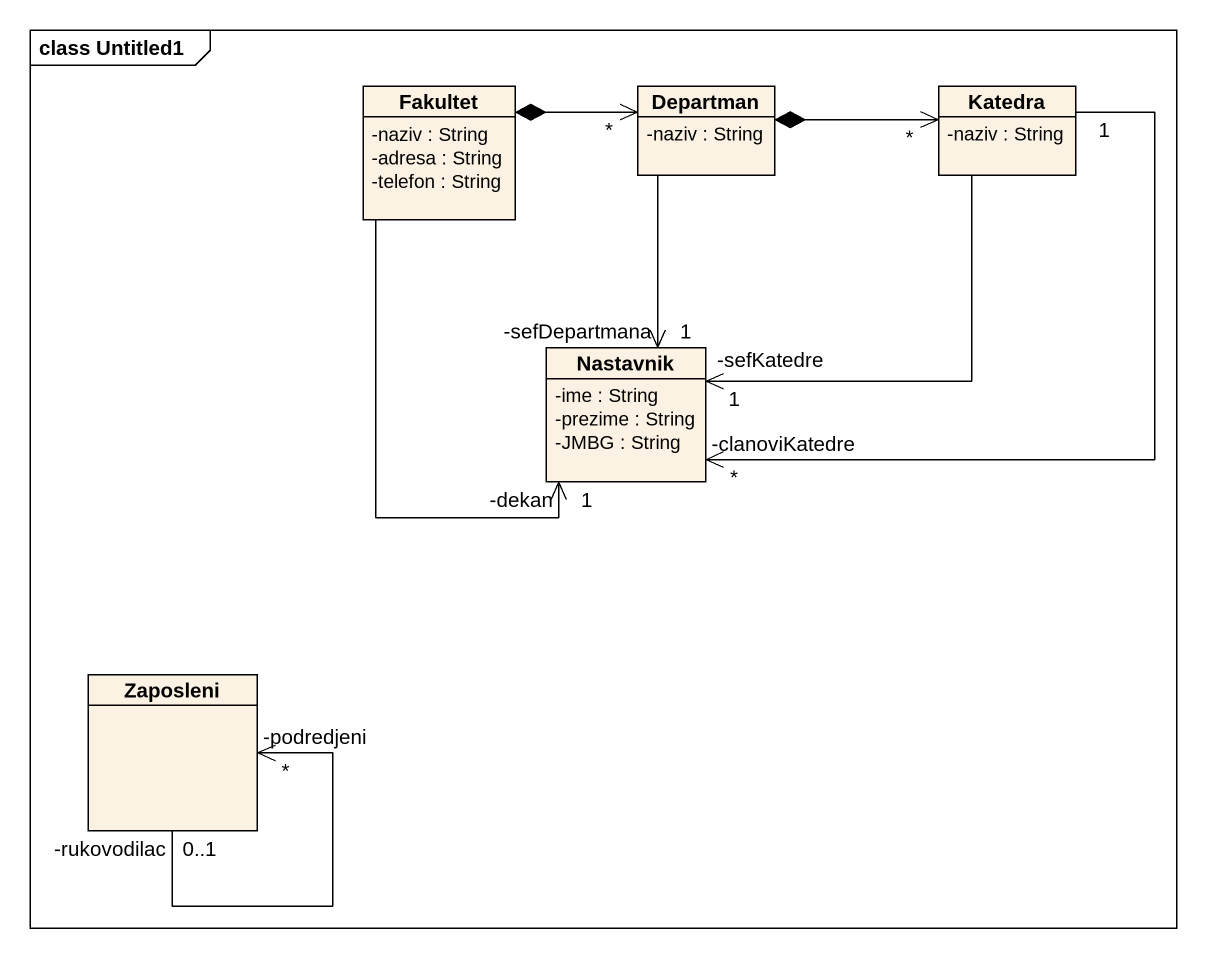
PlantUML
@startuml
mainframe class Untitled1
hide circle
hide empty members
skinparam classAttributeIconSize 0
class Fakultet {
  -naziv : String
  -adresa : String
  -telefon : String
}
class Departman {
  -naziv : String
}
class Katedra {
  -naziv : String
}
class Nastavnik {
  -ime : String
  -prezime : String
  -JMBG : String
}
class Zaposleni
Fakultet *-right-> "*" Departman
Fakultet --> "1\n-dekan" Nastavnik
Departman *-right-> "*" Katedra
Departman --> "1\n-sefDepartmana" Nastavnik
Katedra --> "1\n-sefKatedre" Nastavnik
Katedra "1" --> "*\n-clanoviKatedre" Nastavnik
Zaposleni "-rukovodilac\n0..1" --> "-podredjeni\n*" Zaposleni
@enduml
